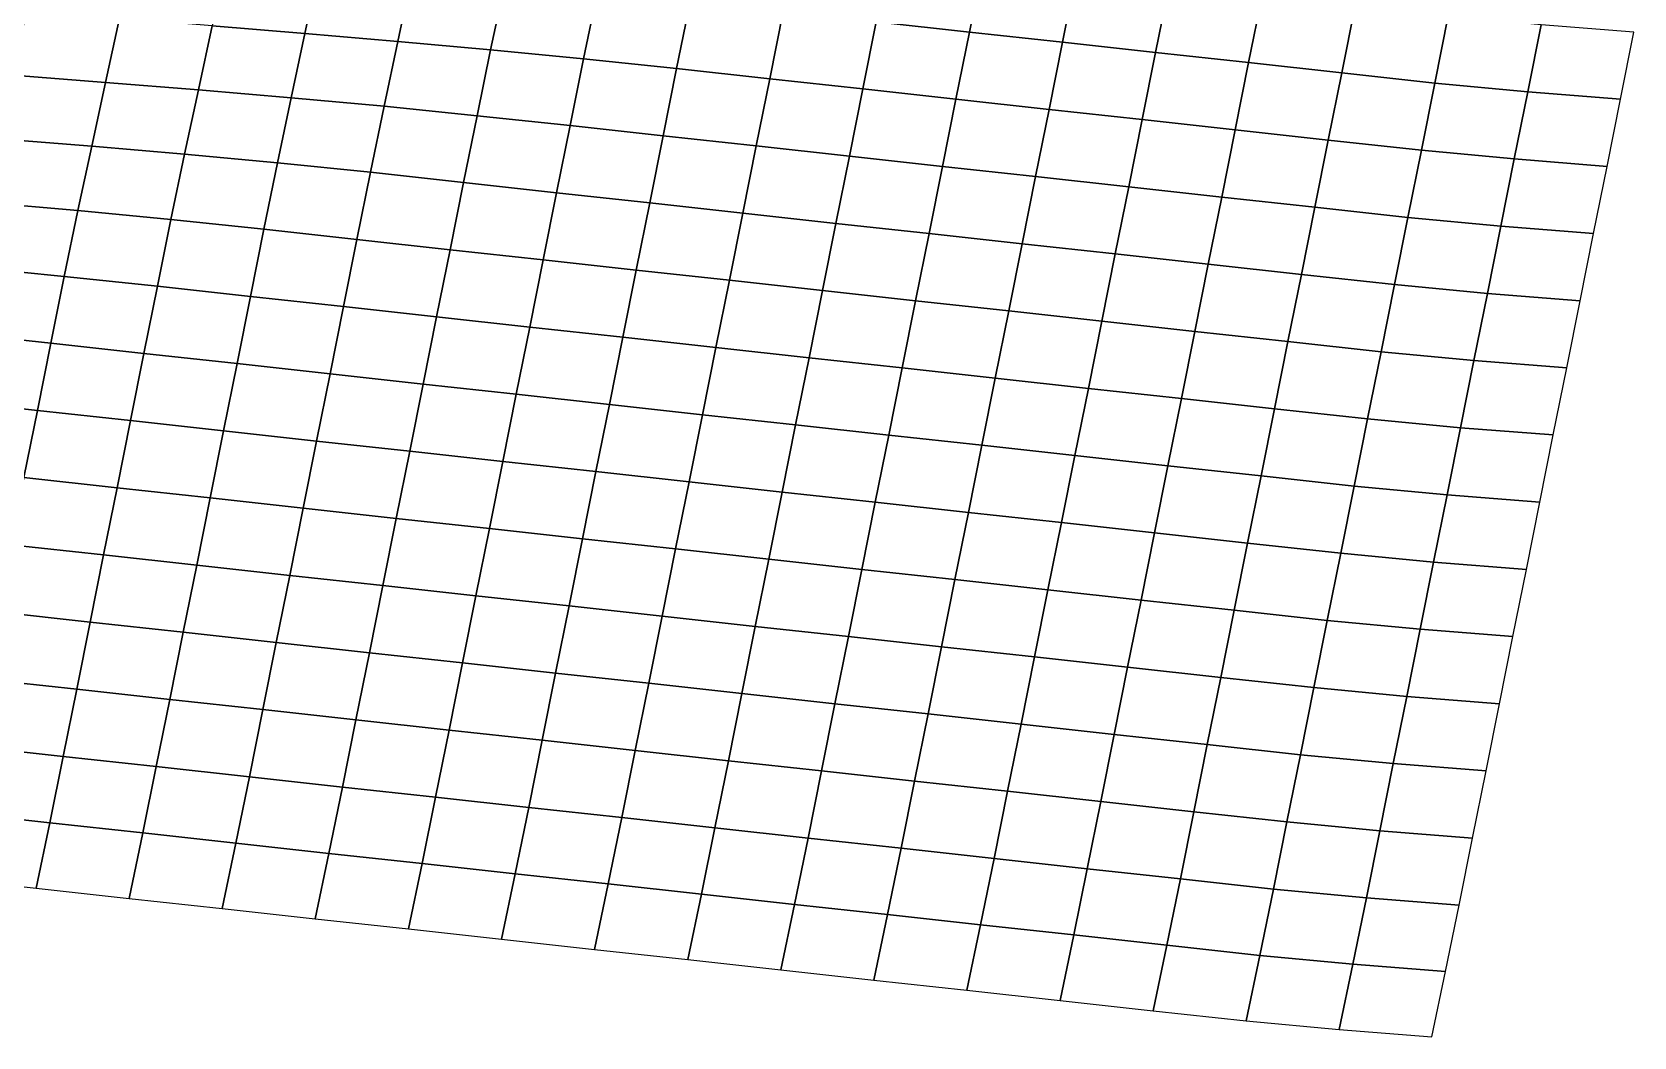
# Model space of a CAD drawing. Header units: metres. Extents: x -7.7 to 4.4, y -0.6 to 4.9.
# Drawn here: x 1.32 to 3.856, y -0.58 to 1.01 of the extents above; entities that cross this region are included whole.
import ezdxf

# ---------------------------------------------------------------- set-up
doc = ezdxf.new("R2010")
doc.units = ezdxf.units.M

msp = doc.modelspace()

# ---------------------------------------------------------------- linework, layer by layer
at = {"layer": 'C1'}
for points in [[(1.62704, 1.12319, -6.98264), (1.60533, 1.02023, -6.87809), (1.7522, 1.00813, -6.85907), (1.774, 1.11031, -6.96431)], [(2.67798, 1.13206, -6.96244), (2.65662, 1.02636, -6.86035), (2.804, 1.01019, -6.84498), (2.82528, 1.11655, -6.94648)], [(2.82528, 1.11655, -6.94648), (2.804, 1.01019, -6.84498), (2.95137, 0.99402, -6.82961), (2.97265, 1.10038, -6.93111)], [(1.774, 1.11031, -6.96431), (1.7522, 1.00813, -6.85907), (1.89913, 0.99547, -6.84054), (1.92091, 1.09788, -6.94559)], [(1.92091, 1.09788, -6.94559), (1.89913, 0.99547, -6.84054), (2.04618, 0.98194, -6.82281), (2.06791, 1.08467, -6.92756)], [(2.97265, 1.10038, -6.93111), (2.95137, 0.99402, -6.82961), (3.09873, 0.97795, -6.81414), (3.12003, 1.08421, -6.91574)], [(2.06791, 1.08467, -6.92756), (2.04618, 0.98194, -6.82281), (2.19331, 0.96774, -6.80566), (2.2149, 1.07158, -6.90943)], [(2.2149, 1.07158, -6.90943), (2.19331, 0.96774, -6.80566), (2.34059, 0.95234, -6.7896), (2.36201, 1.0576, -6.89208)], [(3.12003, 1.08421, -6.91574), (3.09873, 0.97795, -6.81414), (3.24611, 0.96178, -6.79877), (3.2674, 1.06803, -6.90037)], [(3.2674, 1.06803, -6.90037), (3.24611, 0.96178, -6.79877), (3.39349, 0.94561, -6.7834), (3.41478, 1.05186, -6.88499)], [(1.31155, 1.04477, -6.91583), (1.28982, 0.94204, -6.81108), (1.43661, 0.93059, -6.79147), (1.45846, 1.03234, -6.89711)], [(2.36201, 1.0576, -6.89208), (2.34059, 0.95234, -6.7896), (2.48795, 0.93628, -6.77413), (2.50924, 1.04253, -6.87573)], [(2.50924, 1.04253, -6.87573), (2.48795, 0.93628, -6.77413), (2.63533, 0.92011, -6.75876), (2.65662, 1.02636, -6.86035)], [(3.41478, 1.05186, -6.88499), (3.39349, 0.94561, -6.7834), (3.54086, 0.92944, -6.76803), (3.56214, 1.0358, -6.86952)], [(1.45846, 1.03234, -6.89711), (1.43661, 0.93059, -6.79147), (1.58345, 0.9187, -6.77226), (1.60533, 1.02023, -6.87809)], [(1.60533, 1.02023, -6.87809), (1.58345, 0.9187, -6.77226), (1.73037, 0.90616, -6.75363), (1.7522, 1.00813, -6.85907)], [(2.65662, 1.02636, -6.86035), (2.63533, 0.92011, -6.75876), (2.7827, 0.90394, -6.74339), (2.804, 1.01019, -6.84498)], [(3.56214, 1.0358, -6.86952), (3.54086, 0.92944, -6.76803), (3.68795, 0.91558, -6.75059), (3.70924, 1.02183, -6.85218)], [(3.70924, 1.02183, -6.85218), (3.68795, 0.91558, -6.75059), (3.83475, 0.90402, -6.73107), (3.85604, 1.01027, -6.83267)], [(1.7522, 1.00813, -6.85907), (1.73037, 0.90616, -6.75363), (1.8774, 0.89273, -6.73579), (1.89913, 0.99547, -6.84054)], [(1.89913, 0.99547, -6.84054), (1.8774, 0.89273, -6.73579), (2.02463, 0.87777, -6.71934), (2.04618, 0.98194, -6.82281)], [(2.804, 1.01019, -6.84498), (2.7827, 0.90394, -6.74339), (2.93008, 0.88776, -6.72802), (2.95137, 0.99402, -6.82961)], [(2.95137, 0.99402, -6.82961), (2.93008, 0.88776, -6.72802), (3.07745, 0.87159, -6.71265), (3.09873, 0.97795, -6.81414)], [(2.04618, 0.98194, -6.82281), (2.02463, 0.87777, -6.71934), (2.17192, 0.86226, -6.70338), (2.19331, 0.96774, -6.80566)], [(2.19331, 0.96774, -6.80566), (2.17192, 0.86226, -6.70338), (2.3193, 0.84609, -6.688), (2.34059, 0.95234, -6.7896)], [(3.09873, 0.97795, -6.81414), (3.07745, 0.87159, -6.71265), (3.22483, 0.85542, -6.69727), (3.24611, 0.96178, -6.79877)], [(1.28982, 0.94204, -6.81108), (1.26783, 0.84139, -6.70446), (1.41463, 0.82983, -6.68495), (1.43661, 0.93059, -6.79147)], [(2.34059, 0.95234, -6.7896), (2.3193, 0.84609, -6.688), (2.46667, 0.82992, -6.67263), (2.48795, 0.93628, -6.77413)], [(3.24611, 0.96178, -6.79877), (3.22483, 0.85542, -6.69727), (3.37221, 0.83925, -6.6819), (3.39349, 0.94561, -6.7834)], [(3.39349, 0.94561, -6.7834), (3.37221, 0.83925, -6.6819), (3.51957, 0.82319, -6.66643), (3.54086, 0.92944, -6.76803)], [(1.43661, 0.93059, -6.79147), (1.41463, 0.82983, -6.68495), (1.56156, 0.81718, -6.66642), (1.58345, 0.9187, -6.77226)], [(1.58345, 0.9187, -6.77226), (1.56156, 0.81718, -6.66642), (1.70864, 0.80342, -6.64888), (1.73037, 0.90616, -6.75363)], [(2.48795, 0.93628, -6.77413), (2.46667, 0.82992, -6.67263), (2.61405, 0.81375, -6.65726), (2.63533, 0.92011, -6.75876)], [(2.63533, 0.92011, -6.75876), (2.61405, 0.81375, -6.65726), (2.76142, 0.79758, -6.64189), (2.7827, 0.90394, -6.74339)], [(3.54086, 0.92944, -6.76803), (3.51957, 0.82319, -6.66643), (3.66666, 0.80933, -6.64899), (3.68795, 0.91558, -6.75059)], [(3.68795, 0.91558, -6.75059), (3.66666, 0.80933, -6.64899), (3.81347, 0.79766, -6.62958), (3.83475, 0.90402, -6.73107)], [(1.73037, 0.90616, -6.75363), (1.70864, 0.80342, -6.64888), (1.85589, 0.78824, -6.63262), (1.8774, 0.89273, -6.73579)], [(1.8774, 0.89273, -6.73579), (1.85589, 0.78824, -6.63262), (2.00326, 0.77207, -6.61725), (2.02463, 0.87777, -6.71934)], [(2.7827, 0.90394, -6.74339), (2.76142, 0.79758, -6.64189), (2.90879, 0.78151, -6.62642), (2.93008, 0.88776, -6.72802)], [(2.93008, 0.88776, -6.72802), (2.90879, 0.78151, -6.62642), (3.05616, 0.76534, -6.61105), (3.07745, 0.87159, -6.71265)], [(2.02463, 0.87777, -6.71934), (2.00326, 0.77207, -6.61725), (2.15064, 0.7559, -6.60188), (2.17192, 0.86226, -6.70338)], [(2.17192, 0.86226, -6.70338), (2.15064, 0.7559, -6.60188), (2.298, 0.73984, -6.58641), (2.3193, 0.84609, -6.688)], [(3.07745, 0.87159, -6.71265), (3.05616, 0.76534, -6.61105), (3.20354, 0.74917, -6.59568), (3.22483, 0.85542, -6.69727)], [(1.26783, 0.84139, -6.70446), (1.24589, 0.7403, -6.59823), (1.39282, 0.72765, -6.5797), (1.41463, 0.82983, -6.68495)], [(2.3193, 0.84609, -6.688), (2.298, 0.73984, -6.58641), (2.44538, 0.72367, -6.57104), (2.46667, 0.82992, -6.67263)], [(3.22483, 0.85542, -6.69727), (3.20354, 0.74917, -6.59568), (3.35091, 0.733, -6.58031), (3.37221, 0.83925, -6.6819)], [(3.37221, 0.83925, -6.6819), (3.35091, 0.733, -6.58031), (3.49829, 0.71683, -6.56494), (3.51957, 0.82319, -6.66643)], [(1.41463, 0.82983, -6.68495), (1.39282, 0.72765, -6.5797), (1.53995, 0.71345, -6.56256), (1.56156, 0.81718, -6.66642)], [(1.56156, 0.81718, -6.66642), (1.53995, 0.71345, -6.56256), (1.68723, 0.69805, -6.5465), (1.70864, 0.80342, -6.64888)], [(2.46667, 0.82992, -6.67263), (2.44538, 0.72367, -6.57104), (2.59275, 0.7075, -6.55567), (2.61405, 0.81375, -6.65726)], [(2.61405, 0.81375, -6.65726), (2.59275, 0.7075, -6.55567), (2.74013, 0.69132, -6.5403), (2.76142, 0.79758, -6.64189)], [(3.51957, 0.82319, -6.66643), (3.49829, 0.71683, -6.56494), (3.64538, 0.70297, -6.54749), (3.66666, 0.80933, -6.64899)], [(1.70864, 0.80342, -6.64888), (1.68723, 0.69805, -6.5465), (1.83459, 0.68199, -6.53103), (1.85589, 0.78824, -6.63262)], [(1.85589, 0.78824, -6.63262), (1.83459, 0.68199, -6.53103), (1.98197, 0.66582, -6.51566), (2.00326, 0.77207, -6.61725)], [(2.76142, 0.79758, -6.64189), (2.74013, 0.69132, -6.5403), (2.88751, 0.67515, -6.52493), (2.90879, 0.78151, -6.62642)], [(3.66666, 0.80933, -6.64899), (3.64538, 0.70297, -6.54749), (3.79218, 0.69141, -6.52798), (3.81347, 0.79766, -6.62958)], [(2.00326, 0.77207, -6.61725), (1.98197, 0.66582, -6.51566), (2.12935, 0.64965, -6.50028), (2.15064, 0.7559, -6.60188)], [(2.90879, 0.78151, -6.62642), (2.88751, 0.67515, -6.52493), (3.03488, 0.65898, -6.50955), (3.05616, 0.76534, -6.61105)], [(3.05616, 0.76534, -6.61105), (3.03488, 0.65898, -6.50955), (3.18226, 0.64281, -6.49418), (3.20354, 0.74917, -6.59568)], [(1.24589, 0.7403, -6.59823), (1.22407, 0.63823, -6.49289), (1.37126, 0.62359, -6.47614), (1.39282, 0.72765, -6.5797)], [(2.15064, 0.7559, -6.60188), (2.12935, 0.64965, -6.50028), (2.27672, 0.63348, -6.48491), (2.298, 0.73984, -6.58641)], [(2.298, 0.73984, -6.58641), (2.27672, 0.63348, -6.48491), (2.4241, 0.61731, -6.46954), (2.44538, 0.72367, -6.57104)], [(3.20354, 0.74917, -6.59568), (3.18226, 0.64281, -6.49418), (3.32962, 0.62675, -6.47871), (3.35091, 0.733, -6.58031)], [(1.39282, 0.72765, -6.5797), (1.37126, 0.62359, -6.47614), (1.51856, 0.60797, -6.46027), (1.53995, 0.71345, -6.56256)], [(1.53995, 0.71345, -6.56256), (1.51856, 0.60797, -6.46027), (1.66594, 0.5918, -6.4449), (1.68723, 0.69805, -6.5465)], [(2.44538, 0.72367, -6.57104), (2.4241, 0.61731, -6.46954), (2.57147, 0.60113, -6.45417), (2.59275, 0.7075, -6.55567)], [(3.35091, 0.733, -6.58031), (3.32962, 0.62675, -6.47871), (3.477, 0.61058, -6.46334), (3.49829, 0.71683, -6.56494)], [(3.49829, 0.71683, -6.56494), (3.477, 0.61058, -6.46334), (3.62408, 0.59671, -6.4459), (3.64538, 0.70297, -6.54749)], [(1.68723, 0.69805, -6.5465), (1.66594, 0.5918, -6.4449), (1.81332, 0.57563, -6.42953), (1.83459, 0.68199, -6.53103)], [(2.59275, 0.7075, -6.55567), (2.57147, 0.60113, -6.45417), (2.71884, 0.58507, -6.4387), (2.74013, 0.69132, -6.5403)], [(2.74013, 0.69132, -6.5403), (2.71884, 0.58507, -6.4387), (2.86621, 0.5689, -6.42333), (2.88751, 0.67515, -6.52493)], [(3.64538, 0.70297, -6.54749), (3.62408, 0.59671, -6.4459), (3.7709, 0.58505, -6.42649), (3.79218, 0.69141, -6.52798)], [(1.83459, 0.68199, -6.53103), (1.81332, 0.57563, -6.42953), (1.96069, 0.55946, -6.41416), (1.98197, 0.66582, -6.51566)], [(1.98197, 0.66582, -6.51566), (1.96069, 0.55946, -6.41416), (2.10805, 0.5434, -6.39869), (2.12935, 0.64965, -6.50028)], [(2.88751, 0.67515, -6.52493), (2.86621, 0.5689, -6.42333), (3.01359, 0.55273, -6.40796), (3.03488, 0.65898, -6.50955)], [(1.22407, 0.63823, -6.49289), (1.20257, 0.53362, -6.38981), (1.34991, 0.51778, -6.37415), (1.37126, 0.62359, -6.47614)], [(2.12935, 0.64965, -6.50028), (2.10805, 0.5434, -6.39869), (2.25543, 0.52723, -6.38332), (2.27672, 0.63348, -6.48491)], [(3.03488, 0.65898, -6.50955), (3.01359, 0.55273, -6.40796), (3.16097, 0.53656, -6.39259), (3.18226, 0.64281, -6.49418)], [(3.18226, 0.64281, -6.49418), (3.16097, 0.53656, -6.39259), (3.30834, 0.52039, -6.37722), (3.32962, 0.62675, -6.47871)], [(1.37126, 0.62359, -6.47614), (1.34991, 0.51778, -6.37415), (1.49728, 0.50161, -6.35878), (1.51856, 0.60797, -6.46027)], [(2.27672, 0.63348, -6.48491), (2.25543, 0.52723, -6.38332), (2.40281, 0.51105, -6.36795), (2.4241, 0.61731, -6.46954)], [(2.4241, 0.61731, -6.46954), (2.40281, 0.51105, -6.36795), (2.55018, 0.49488, -6.35258), (2.57147, 0.60113, -6.45417)], [(3.32962, 0.62675, -6.47871), (3.30834, 0.52039, -6.37722), (3.45572, 0.50422, -6.36185), (3.477, 0.61058, -6.46334)], [(3.477, 0.61058, -6.46334), (3.45572, 0.50422, -6.36185), (3.6028, 0.49035, -6.3444), (3.62408, 0.59671, -6.4459)], [(1.51856, 0.60797, -6.46027), (1.49728, 0.50161, -6.35878), (1.64465, 0.48555, -6.34331), (1.66594, 0.5918, -6.4449)], [(1.66594, 0.5918, -6.4449), (1.64465, 0.48555, -6.34331), (1.79202, 0.46938, -6.32794), (1.81332, 0.57563, -6.42953)], [(2.57147, 0.60113, -6.45417), (2.55018, 0.49488, -6.35258), (2.69756, 0.47871, -6.3372), (2.71884, 0.58507, -6.4387)], [(2.71884, 0.58507, -6.4387), (2.69756, 0.47871, -6.3372), (2.84493, 0.46254, -6.32183), (2.86621, 0.5689, -6.42333)], [(3.62408, 0.59671, -6.4459), (3.6028, 0.49035, -6.3444), (3.7496, 0.4788, -6.32489), (3.7709, 0.58505, -6.42649)], [(1.81332, 0.57563, -6.42953), (1.79202, 0.46938, -6.32794), (1.9394, 0.45321, -6.31256), (1.96069, 0.55946, -6.41416)], [(1.96069, 0.55946, -6.41416), (1.9394, 0.45321, -6.31256), (2.08677, 0.43704, -6.29719), (2.10805, 0.5434, -6.39869)], [(2.86621, 0.5689, -6.42333), (2.84493, 0.46254, -6.32183), (2.99231, 0.44637, -6.30646), (3.01359, 0.55273, -6.40796)], [(1.20257, 0.53362, -6.38981), (1.18124, 0.4277, -6.28792), (1.32861, 0.41153, -6.27255), (1.34991, 0.51778, -6.37415)], [(2.10805, 0.5434, -6.39869), (2.08677, 0.43704, -6.29719), (2.23415, 0.42086, -6.28182), (2.25543, 0.52723, -6.38332)], [(3.01359, 0.55273, -6.40796), (2.99231, 0.44637, -6.30646), (3.13967, 0.43031, -6.29099), (3.16097, 0.53656, -6.39259)], [(3.16097, 0.53656, -6.39259), (3.13967, 0.43031, -6.29099), (3.28705, 0.41414, -6.27562), (3.30834, 0.52039, -6.37722)], [(1.34991, 0.51778, -6.37415), (1.32861, 0.41153, -6.27255), (1.47599, 0.39536, -6.25718), (1.49728, 0.50161, -6.35878)], [(2.25543, 0.52723, -6.38332), (2.23415, 0.42086, -6.28182), (2.38153, 0.40469, -6.26645), (2.40281, 0.51105, -6.36795)], [(2.40281, 0.51105, -6.36795), (2.38153, 0.40469, -6.26645), (2.52889, 0.38863, -6.25098), (2.55018, 0.49488, -6.35258)], [(3.30834, 0.52039, -6.37722), (3.28705, 0.41414, -6.27562), (3.43442, 0.39797, -6.26025), (3.45572, 0.50422, -6.36185)], [(1.49728, 0.50161, -6.35878), (1.47599, 0.39536, -6.25718), (1.62337, 0.37919, -6.24181), (1.64465, 0.48555, -6.34331)], [(1.64465, 0.48555, -6.34331), (1.62337, 0.37919, -6.24181), (1.77074, 0.36302, -6.22644), (1.79202, 0.46938, -6.32794)], [(2.55018, 0.49488, -6.35258), (2.52889, 0.38863, -6.25098), (2.67626, 0.37246, -6.23561), (2.69756, 0.47871, -6.3372)], [(3.45572, 0.50422, -6.36185), (3.43442, 0.39797, -6.26025), (3.58151, 0.3841, -6.24281), (3.6028, 0.49035, -6.3444)], [(3.6028, 0.49035, -6.3444), (3.58151, 0.3841, -6.24281), (3.72831, 0.37255, -6.2233), (3.7496, 0.4788, -6.32489)], [(1.79202, 0.46938, -6.32794), (1.77074, 0.36302, -6.22644), (1.91812, 0.34685, -6.21107), (1.9394, 0.45321, -6.31256)], [(2.69756, 0.47871, -6.3372), (2.67626, 0.37246, -6.23561), (2.82364, 0.35629, -6.22024), (2.84493, 0.46254, -6.32183)], [(2.84493, 0.46254, -6.32183), (2.82364, 0.35629, -6.22024), (2.97102, 0.34012, -6.20487), (2.99231, 0.44637, -6.30646)], [(1.9394, 0.45321, -6.31256), (1.91812, 0.34685, -6.21107), (2.06548, 0.33079, -6.1956), (2.08677, 0.43704, -6.29719)], [(2.08677, 0.43704, -6.29719), (2.06548, 0.33079, -6.1956), (2.21286, 0.31461, -6.18023), (2.23415, 0.42086, -6.28182)], [(2.99231, 0.44637, -6.30646), (2.97102, 0.34012, -6.20487), (3.11839, 0.32395, -6.1895), (3.13967, 0.43031, -6.29099)], [(1.18124, 0.4277, -6.28792), (1.15996, 0.32134, -6.18643), (1.30733, 0.30517, -6.17106), (1.32861, 0.41153, -6.27255)], [(1.32861, 0.41153, -6.27255), (1.30733, 0.30517, -6.17106), (1.4547, 0.28911, -6.15559), (1.47599, 0.39536, -6.25718)], [(2.23415, 0.42086, -6.28182), (2.21286, 0.31461, -6.18023), (2.36023, 0.29844, -6.16486), (2.38153, 0.40469, -6.26645)], [(3.13967, 0.43031, -6.29099), (3.11839, 0.32395, -6.1895), (3.26577, 0.30778, -6.17412), (3.28705, 0.41414, -6.27562)], [(3.28705, 0.41414, -6.27562), (3.26577, 0.30778, -6.17412), (3.41314, 0.29161, -6.15875), (3.43442, 0.39797, -6.26025)], [(1.47599, 0.39536, -6.25718), (1.4547, 0.28911, -6.15559), (1.60207, 0.27294, -6.14021), (1.62337, 0.37919, -6.24181)], [(2.38153, 0.40469, -6.26645), (2.36023, 0.29844, -6.16486), (2.50761, 0.28227, -6.14948), (2.52889, 0.38863, -6.25098)], [(2.52889, 0.38863, -6.25098), (2.50761, 0.28227, -6.14948), (2.65498, 0.2661, -6.13411), (2.67626, 0.37246, -6.23561)], [(3.43442, 0.39797, -6.26025), (3.41314, 0.29161, -6.15875), (3.56023, 0.27774, -6.14131), (3.58151, 0.3841, -6.24281)], [(3.58151, 0.3841, -6.24281), (3.56023, 0.27774, -6.14131), (3.70703, 0.26618, -6.1218), (3.72831, 0.37255, -6.2233)], [(1.62337, 0.37919, -6.24181), (1.60207, 0.27294, -6.14021), (1.74945, 0.25677, -6.12484), (1.77074, 0.36302, -6.22644)], [(1.77074, 0.36302, -6.22644), (1.74945, 0.25677, -6.12484), (1.89683, 0.2406, -6.10947), (1.91812, 0.34685, -6.21107)], [(2.67626, 0.37246, -6.23561), (2.65498, 0.2661, -6.13411), (2.80236, 0.24993, -6.11874), (2.82364, 0.35629, -6.22024)], [(2.82364, 0.35629, -6.22024), (2.80236, 0.24993, -6.11874), (2.94972, 0.23387, -6.10327), (2.97102, 0.34012, -6.20487)], [(1.91812, 0.34685, -6.21107), (1.89683, 0.2406, -6.10947), (2.0442, 0.22442, -6.0941), (2.06548, 0.33079, -6.1956)], [(2.06548, 0.33079, -6.1956), (2.0442, 0.22442, -6.0941), (2.19158, 0.20825, -6.07873), (2.21286, 0.31461, -6.18023)], [(2.97102, 0.34012, -6.20487), (2.94972, 0.23387, -6.10327), (3.0971, 0.2177, -6.0879), (3.11839, 0.32395, -6.1895)], [(1.30733, 0.30517, -6.17106), (1.28604, 0.19892, -6.06946), (1.43342, 0.18275, -6.05409), (1.4547, 0.28911, -6.15559)], [(2.21286, 0.31461, -6.18023), (2.19158, 0.20825, -6.07873), (2.33894, 0.19219, -6.06326), (2.36023, 0.29844, -6.16486)], [(3.11839, 0.32395, -6.1895), (3.0971, 0.2177, -6.0879), (3.24448, 0.20153, -6.07253), (3.26577, 0.30778, -6.17412)], [(3.26577, 0.30778, -6.17412), (3.24448, 0.20153, -6.07253), (3.39185, 0.18536, -6.05716), (3.41314, 0.29161, -6.15875)], [(1.4547, 0.28911, -6.15559), (1.43342, 0.18275, -6.05409), (1.58079, 0.16658, -6.03872), (1.60207, 0.27294, -6.14021)], [(2.36023, 0.29844, -6.16486), (2.33894, 0.19219, -6.06326), (2.48632, 0.17602, -6.04789), (2.50761, 0.28227, -6.14948)], [(2.50761, 0.28227, -6.14948), (2.48632, 0.17602, -6.04789), (2.63369, 0.15985, -6.03252), (2.65498, 0.2661, -6.13411)], [(3.41314, 0.29161, -6.15875), (3.39185, 0.18536, -6.05716), (3.53894, 0.17149, -6.03972), (3.56023, 0.27774, -6.14131)], [(1.60207, 0.27294, -6.14021), (1.58079, 0.16658, -6.03872), (1.72817, 0.15041, -6.02335), (1.74945, 0.25677, -6.12484)], [(1.74945, 0.25677, -6.12484), (1.72817, 0.15041, -6.02335), (1.87553, 0.13434, -6.00788), (1.89683, 0.2406, -6.10947)], [(2.65498, 0.2661, -6.13411), (2.63369, 0.15985, -6.03252), (2.78107, 0.14368, -6.01715), (2.80236, 0.24993, -6.11874)], [(3.56023, 0.27774, -6.14131), (3.53894, 0.17149, -6.03972), (3.68574, 0.15993, -6.0202), (3.70703, 0.26618, -6.1218)], [(1.89683, 0.2406, -6.10947), (1.87553, 0.13434, -6.00788), (2.02291, 0.11817, -5.99251), (2.0442, 0.22442, -6.0941)], [(2.80236, 0.24993, -6.11874), (2.78107, 0.14368, -6.01715), (2.92844, 0.12751, -6.00178), (2.94972, 0.23387, -6.10327)], [(2.94972, 0.23387, -6.10327), (2.92844, 0.12751, -6.00178), (3.07582, 0.11134, -5.9864), (3.0971, 0.2177, -6.0879)], [(2.0442, 0.22442, -6.0941), (2.02291, 0.11817, -5.99251), (2.17028, 0.102, -5.97714), (2.19158, 0.20825, -6.07873)], [(2.19158, 0.20825, -6.07873), (2.17028, 0.102, -5.97714), (2.31766, 0.08583, -5.96176), (2.33894, 0.19219, -6.06326)], [(3.0971, 0.2177, -6.0879), (3.07582, 0.11134, -5.9864), (3.2232, 0.09517, -5.97103), (3.24448, 0.20153, -6.07253)], [(1.28604, 0.19892, -6.06946), (1.26475, 0.09267, -5.96787), (1.41212, 0.0765, -5.95249), (1.43342, 0.18275, -6.05409)], [(1.43342, 0.18275, -6.05409), (1.41212, 0.0765, -5.95249), (1.5595, 0.06033, -5.93712), (1.58079, 0.16658, -6.03872)], [(2.33894, 0.19219, -6.06326), (2.31766, 0.08583, -5.96176), (2.46504, 0.06966, -5.94639), (2.48632, 0.17602, -6.04789)], [(3.24448, 0.20153, -6.07253), (3.2232, 0.09517, -5.97103), (3.37056, 0.0791, -5.95556), (3.39185, 0.18536, -6.05716)], [(3.39185, 0.18536, -6.05716), (3.37056, 0.0791, -5.95556), (3.51765, 0.06524, -5.93812), (3.53894, 0.17149, -6.03972)], [(1.58079, 0.16658, -6.03872), (1.5595, 0.06033, -5.93712), (1.70688, 0.04415, -5.92175), (1.72817, 0.15041, -6.02335)], [(2.48632, 0.17602, -6.04789), (2.46504, 0.06966, -5.94639), (2.61241, 0.05349, -5.93102), (2.63369, 0.15985, -6.03252)], [(2.63369, 0.15985, -6.03252), (2.61241, 0.05349, -5.93102), (2.75977, 0.03743, -5.91555), (2.78107, 0.14368, -6.01715)], [(3.53894, 0.17149, -6.03972), (3.51765, 0.06524, -5.93812), (3.66446, 0.05357, -5.91871), (3.68574, 0.15993, -6.0202)], [(1.72817, 0.15041, -6.02335), (1.70688, 0.04415, -5.92175), (1.85425, 0.02798, -5.90638), (1.87553, 0.13434, -6.00788)], [(1.87553, 0.13434, -6.00788), (1.85425, 0.02798, -5.90638), (2.00163, 0.01181, -5.89101), (2.02291, 0.11817, -5.99251)], [(2.78107, 0.14368, -6.01715), (2.75977, 0.03743, -5.91555), (2.90715, 0.02126, -5.90018), (2.92844, 0.12751, -6.00178)], [(2.92844, 0.12751, -6.00178), (2.90715, 0.02126, -5.90018), (3.05453, 0.00509, -5.88481), (3.07582, 0.11134, -5.9864)], [(2.02291, 0.11817, -5.99251), (2.00163, 0.01181, -5.89101), (2.14899, -0.00425, -5.87554), (2.17028, 0.102, -5.97714)], [(2.17028, 0.102, -5.97714), (2.14899, -0.00425, -5.87554), (2.29637, -0.02042, -5.86017), (2.31766, 0.08583, -5.96176)], [(3.07582, 0.11134, -5.9864), (3.05453, 0.00509, -5.88481), (3.2019, -0.01109, -5.86944), (3.2232, 0.09517, -5.97103)], [(1.26475, 0.09267, -5.96787), (1.24347, -0.01369, -5.86637), (1.39085, -0.02986, -5.851), (1.41212, 0.0765, -5.95249)], [(1.41212, 0.0765, -5.95249), (1.39085, -0.02986, -5.851), (1.53822, -0.04604, -5.83563), (1.5595, 0.06033, -5.93712)], [(2.31766, 0.08583, -5.96176), (2.29637, -0.02042, -5.86017), (2.44374, -0.03659, -5.8448), (2.46504, 0.06966, -5.94639)], [(3.2232, 0.09517, -5.97103), (3.2019, -0.01109, -5.86944), (3.34928, -0.02726, -5.85407), (3.37056, 0.0791, -5.95556)], [(3.37056, 0.0791, -5.95556), (3.34928, -0.02726, -5.85407), (3.49637, -0.04112, -5.83663), (3.51765, 0.06524, -5.93812)], [(1.5595, 0.06033, -5.93712), (1.53822, -0.04604, -5.83563), (1.68558, -0.0621, -5.82016), (1.70688, 0.04415, -5.92175)], [(2.46504, 0.06966, -5.94639), (2.44374, -0.03659, -5.8448), (2.59112, -0.05276, -5.82943), (2.61241, 0.05349, -5.93102)], [(2.61241, 0.05349, -5.93102), (2.59112, -0.05276, -5.82943), (2.7385, -0.06893, -5.81406), (2.75977, 0.03743, -5.91555)], [(3.51765, 0.06524, -5.93812), (3.49637, -0.04112, -5.83663), (3.64317, -0.05268, -5.81711), (3.66446, 0.05357, -5.91871)], [(1.70688, 0.04415, -5.92175), (1.68558, -0.0621, -5.82016), (1.83296, -0.07827, -5.80479), (1.85425, 0.02798, -5.90638)], [(1.85425, 0.02798, -5.90638), (1.83296, -0.07827, -5.80479), (1.98034, -0.09444, -5.78941), (2.00163, 0.01181, -5.89101)], [(2.75977, 0.03743, -5.91555), (2.7385, -0.06893, -5.81406), (2.88587, -0.0851, -5.79868), (2.90715, 0.02126, -5.90018)], [(2.00163, 0.01181, -5.89101), (1.98034, -0.09444, -5.78941), (2.12771, -0.11061, -5.77404), (2.14899, -0.00425, -5.87554)], [(2.90715, 0.02126, -5.90018), (2.88587, -0.0851, -5.79868), (3.03325, -0.10128, -5.78331), (3.05453, 0.00509, -5.88481)], [(3.05453, 0.00509, -5.88481), (3.03325, -0.10128, -5.78331), (3.18061, -0.11734, -5.76784), (3.2019, -0.01109, -5.86944)], [(1.24347, -0.01369, -5.86637), (1.22218, -0.11994, -5.76477), (1.36955, -0.13612, -5.7494), (1.39085, -0.02986, -5.851)], [(2.14899, -0.00425, -5.87554), (2.12771, -0.11061, -5.77404), (2.27509, -0.12678, -5.75867), (2.29637, -0.02042, -5.86017)], [(2.29637, -0.02042, -5.86017), (2.27509, -0.12678, -5.75867), (2.42246, -0.14295, -5.7433), (2.44374, -0.03659, -5.8448)], [(3.2019, -0.01109, -5.86944), (3.18061, -0.11734, -5.76784), (3.32799, -0.13351, -5.75247), (3.34928, -0.02726, -5.85407)], [(1.39085, -0.02986, -5.851), (1.36955, -0.13612, -5.7494), (1.51693, -0.15229, -5.73403), (1.53822, -0.04604, -5.83563)], [(1.53822, -0.04604, -5.83563), (1.51693, -0.15229, -5.73403), (1.6643, -0.16846, -5.71866), (1.68558, -0.0621, -5.82016)], [(2.44374, -0.03659, -5.8448), (2.42246, -0.14295, -5.7433), (2.56983, -0.15901, -5.72783), (2.59112, -0.05276, -5.82943)], [(3.34928, -0.02726, -5.85407), (3.32799, -0.13351, -5.75247), (3.47507, -0.14737, -5.73503), (3.49637, -0.04112, -5.83663)], [(3.49637, -0.04112, -5.83663), (3.47507, -0.14737, -5.73503), (3.62189, -0.15904, -5.71562), (3.64317, -0.05268, -5.81711)], [(1.68558, -0.0621, -5.82016), (1.6643, -0.16846, -5.71866), (1.81168, -0.18463, -5.70329), (1.83296, -0.07827, -5.80479)], [(2.59112, -0.05276, -5.82943), (2.56983, -0.15901, -5.72783), (2.7172, -0.17518, -5.71246), (2.7385, -0.06893, -5.81406)], [(2.7385, -0.06893, -5.81406), (2.7172, -0.17518, -5.71246), (2.86458, -0.19136, -5.69709), (2.88587, -0.0851, -5.79868)], [(1.83296, -0.07827, -5.80479), (1.81168, -0.18463, -5.70329), (1.95906, -0.2008, -5.68792), (1.98034, -0.09444, -5.78941)], [(1.98034, -0.09444, -5.78941), (1.95906, -0.2008, -5.68792), (2.10642, -0.21686, -5.67245), (2.12771, -0.11061, -5.77404)], [(2.88587, -0.0851, -5.79868), (2.86458, -0.19136, -5.69709), (3.01195, -0.20753, -5.68172), (3.03325, -0.10128, -5.78331)], [(3.03325, -0.10128, -5.78331), (3.01195, -0.20753, -5.68172), (3.15933, -0.2237, -5.66635), (3.18061, -0.11734, -5.76784)], [(1.22218, -0.11994, -5.76477), (1.20072, -0.22488, -5.662), (1.34809, -0.24105, -5.64662), (1.36955, -0.13612, -5.7494)], [(2.12771, -0.11061, -5.77404), (2.10642, -0.21686, -5.67245), (2.25379, -0.23303, -5.65708), (2.27509, -0.12678, -5.75867)], [(2.27509, -0.12678, -5.75867), (2.25379, -0.23303, -5.65708), (2.40117, -0.2492, -5.64171), (2.42246, -0.14295, -5.7433)], [(3.18061, -0.11734, -5.76784), (3.15933, -0.2237, -5.66635), (3.30671, -0.23987, -5.65098), (3.32799, -0.13351, -5.75247)], [(1.36955, -0.13612, -5.7494), (1.34809, -0.24105, -5.64662), (1.49547, -0.25722, -5.63125), (1.51693, -0.15229, -5.73403)], [(2.42246, -0.14295, -5.7433), (2.40117, -0.2492, -5.64171), (2.54855, -0.26537, -5.62633), (2.56983, -0.15901, -5.72783)], [(3.32799, -0.13351, -5.75247), (3.30671, -0.23987, -5.65098), (3.45379, -0.25373, -5.63353), (3.47507, -0.14737, -5.73503)], [(3.47507, -0.14737, -5.73503), (3.45379, -0.25373, -5.63353), (3.60059, -0.26529, -5.61402), (3.62189, -0.15904, -5.71562)], [(1.51693, -0.15229, -5.73403), (1.49547, -0.25722, -5.63125), (1.64285, -0.27339, -5.61588), (1.6643, -0.16846, -5.71866)], [(1.6643, -0.16846, -5.71866), (1.64285, -0.27339, -5.61588), (1.79022, -0.28956, -5.60051), (1.81168, -0.18463, -5.70329)], [(2.56983, -0.15901, -5.72783), (2.54855, -0.26537, -5.62633), (2.69592, -0.28155, -5.61096), (2.7172, -0.17518, -5.71246)], [(2.7172, -0.17518, -5.71246), (2.69592, -0.28155, -5.61096), (2.8433, -0.29772, -5.59559), (2.86458, -0.19136, -5.69709)], [(1.81168, -0.18463, -5.70329), (1.79022, -0.28956, -5.60051), (1.93758, -0.30562, -5.58504), (1.95906, -0.2008, -5.68792)], [(1.95906, -0.2008, -5.68792), (1.93758, -0.30562, -5.58504), (2.08496, -0.32179, -5.56967), (2.10642, -0.21686, -5.67245)], [(2.86458, -0.19136, -5.69709), (2.8433, -0.29772, -5.59559), (2.99066, -0.31378, -5.58012), (3.01195, -0.20753, -5.68172)], [(1.20072, -0.22488, -5.662), (1.17909, -0.32849, -5.55803), (1.32647, -0.34466, -5.54266), (1.34809, -0.24105, -5.64662)], [(2.10642, -0.21686, -5.67245), (2.08496, -0.32179, -5.56967), (2.23234, -0.33796, -5.5543), (2.25379, -0.23303, -5.65708)], [(3.01195, -0.20753, -5.68172), (2.99066, -0.31378, -5.58012), (3.13804, -0.32995, -5.56475), (3.15933, -0.2237, -5.66635)], [(3.15933, -0.2237, -5.66635), (3.13804, -0.32995, -5.56475), (3.28541, -0.34612, -5.54938), (3.30671, -0.23987, -5.65098)], [(1.34809, -0.24105, -5.64662), (1.32647, -0.34466, -5.54266), (1.47383, -0.36072, -5.52719), (1.49547, -0.25722, -5.63125)], [(2.25379, -0.23303, -5.65708), (2.23234, -0.33796, -5.5543), (2.37971, -0.35414, -5.53893), (2.40117, -0.2492, -5.64171)], [(2.40117, -0.2492, -5.64171), (2.37971, -0.35414, -5.53893), (2.52709, -0.37031, -5.52356), (2.54855, -0.26537, -5.62633)], [(3.30671, -0.23987, -5.65098), (3.28541, -0.34612, -5.54938), (3.4325, -0.35998, -5.53194), (3.45379, -0.25373, -5.63353)], [(1.49547, -0.25722, -5.63125), (1.47383, -0.36072, -5.52719), (1.62121, -0.37689, -5.51182), (1.64285, -0.27339, -5.61588)], [(1.64285, -0.27339, -5.61588), (1.62121, -0.37689, -5.51182), (1.76859, -0.39307, -5.49645), (1.79022, -0.28956, -5.60051)], [(2.54855, -0.26537, -5.62633), (2.52709, -0.37031, -5.52356), (2.67446, -0.38648, -5.50819), (2.69592, -0.28155, -5.61096)], [(3.45379, -0.25373, -5.63353), (3.4325, -0.35998, -5.53194), (3.5793, -0.37154, -5.51243), (3.60059, -0.26529, -5.61402)], [(1.79022, -0.28956, -5.60051), (1.76859, -0.39307, -5.49645), (1.91596, -0.40924, -5.48108), (1.93758, -0.30562, -5.58504)], [(2.69592, -0.28155, -5.61096), (2.67446, -0.38648, -5.50819), (2.82184, -0.40265, -5.49281), (2.8433, -0.29772, -5.59559)], [(2.8433, -0.29772, -5.59559), (2.82184, -0.40265, -5.49281), (2.9692, -0.41871, -5.47734), (2.99066, -0.31378, -5.58012)], [(1.93758, -0.30562, -5.58504), (1.91596, -0.40924, -5.48108), (2.06334, -0.42541, -5.46571), (2.08496, -0.32179, -5.56967)], [(2.08496, -0.32179, -5.56967), (2.06334, -0.42541, -5.46571), (2.21071, -0.44158, -5.45034), (2.23234, -0.33796, -5.5543)], [(2.99066, -0.31378, -5.58012), (2.9692, -0.41871, -5.47734), (3.11658, -0.43488, -5.46197), (3.13804, -0.32995, -5.56475)], [(2.23234, -0.33796, -5.5543), (2.21071, -0.44158, -5.45034), (2.35808, -0.45764, -5.43487), (2.37971, -0.35414, -5.53893)], [(2.37971, -0.35414, -5.53893), (2.35808, -0.45764, -5.43487), (2.50545, -0.47381, -5.4195), (2.52709, -0.37031, -5.52356)], [(3.13804, -0.32995, -5.56475), (3.11658, -0.43488, -5.46197), (3.26395, -0.45105, -5.4466), (3.28541, -0.34612, -5.54938)], [(3.28541, -0.34612, -5.54938), (3.26395, -0.45105, -5.4466), (3.41104, -0.46492, -5.42916), (3.4325, -0.35998, -5.53194)], [(2.52709, -0.37031, -5.52356), (2.50545, -0.47381, -5.4195), (2.65283, -0.48998, -5.40413), (2.67446, -0.38648, -5.50819)], [(3.4325, -0.35998, -5.53194), (3.41104, -0.46492, -5.42916), (3.55784, -0.47647, -5.40965), (3.5793, -0.37154, -5.51243)], [(2.67446, -0.38648, -5.50819), (2.65283, -0.48998, -5.40413), (2.8002, -0.50615, -5.38875), (2.82184, -0.40265, -5.49281)], [(2.82184, -0.40265, -5.49281), (2.8002, -0.50615, -5.38875), (2.94758, -0.52232, -5.37338), (2.9692, -0.41871, -5.47734)], [(2.9692, -0.41871, -5.47734), (2.94758, -0.52232, -5.37338), (3.09496, -0.5385, -5.35801), (3.11658, -0.43488, -5.46197)], [(3.11658, -0.43488, -5.46197), (3.09496, -0.5385, -5.35801), (3.24233, -0.55467, -5.34264), (3.26395, -0.45105, -5.4466)], [(3.26395, -0.45105, -5.4466), (3.24233, -0.55467, -5.34264), (3.38942, -0.56853, -5.3252), (3.41104, -0.46492, -5.42916)], [(3.41104, -0.46492, -5.42916), (3.38942, -0.56853, -5.3252), (3.53622, -0.58009, -5.30569), (3.55784, -0.47647, -5.40965)]]:
    msp.add_3dface(points, dxfattribs=at)

doc.saveas('drawing.dxf')
